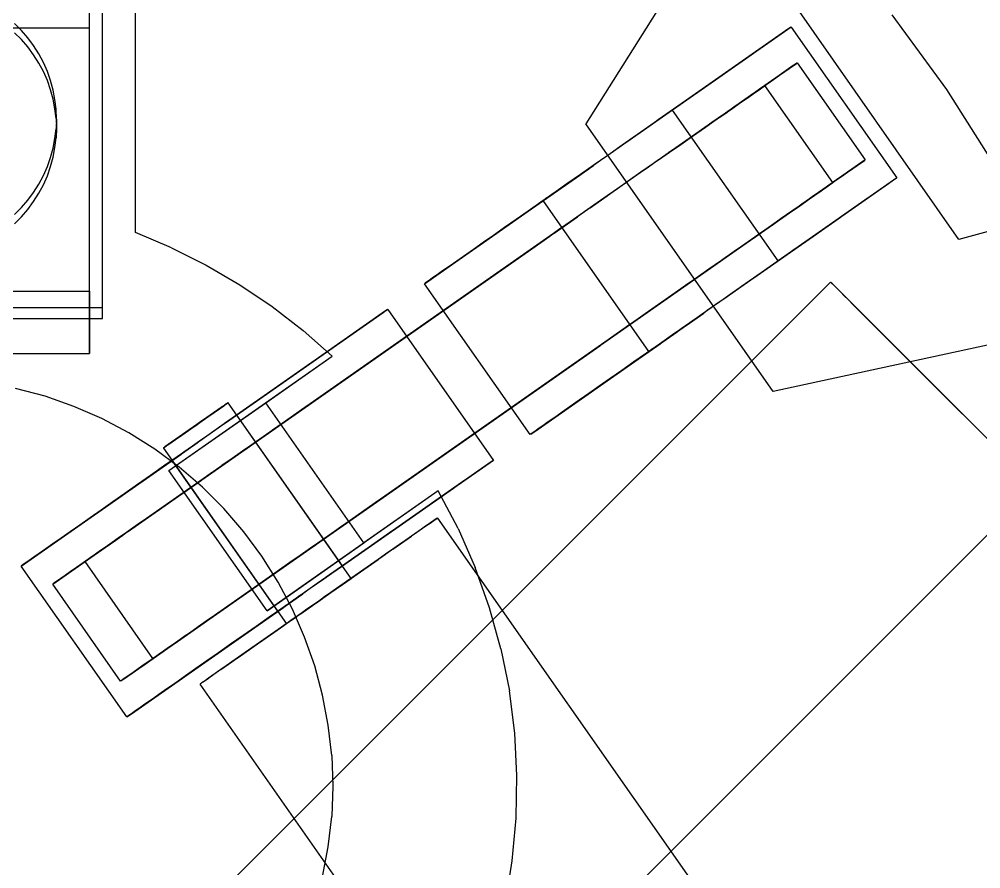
# Model space of a CAD drawing. Header units: millimetres. Extents: x -180 to 1414, y -663 to 972.
# Drawn here: x 7.2 to 80.2, y -456.3 to -391.7 of the extents above; entities that cross this region are included whole.
import ezdxf

# ---------------------------------------------------------------- set-up
doc = ezdxf.new("R2010")
doc.units = ezdxf.units.MM
doc.layers.add('HEAD_FRONT', color=8, linetype='Continuous')

msp = doc.modelspace()

# ---------------------------------------------------------------- linework, layer by layer
at = {"layer": 'HEAD_FRONT'}
for p, q in [((64.791, -376.555), (50.217, -399.676)), ((13.5, -413.633), (13.5, -386.367)), ((16, -407.941), (16, -386)), ((13.5, -414.476), (13.5, -387.211)), ((12.5, -412.378), (12.5, -387.622)), ((12.5, -392.381), (12.5, -387.622)), ((78.581, -408.454), (65.917, -390.367)), ((77.666, -397.048), (73.492, -391.392)), ((77.666, -397.048), (73.492, -391.392)), ((7.331, -392.569), (6.802, -392.045)), ((65.778, -392.344), (56.752, -398.665)), ((65.817, -392.317), (56.807, -398.626)), ((65.778, -392.344), (65.662, -392.426)), ((65.817, -392.317), (65.778, -392.344)), ((65.817, -392.317), (73.847, -403.785)), ((-12.5, -392.381), (12.5, -392.381)), ((7.331, -393.264), (6.802, -392.741)), ((7.818, -393.13), (7.331, -392.569)), ((12.5, -417.138), (12.5, -392.381)), ((64.855, -392.991), (56.467, -398.864)), ((65.662, -392.426), (56.683, -398.713)), ((65.662, -392.426), (56.752, -398.665)), ((65.468, -392.561), (56.752, -398.665)), ((65.662, -392.426), (56.793, -398.636)), ((64.855, -392.991), (64.438, -393.283)), ((65.199, -392.75), (64.855, -392.991)), ((65.468, -392.561), (65.199, -392.75)), ((65.662, -392.426), (65.468, -392.561)), ((7.818, -393.826), (7.331, -393.264)), ((8.262, -393.726), (7.818, -393.13)), ((8.66, -394.353), (8.262, -393.726)), ((64.438, -393.283), (56.148, -399.087)), ((63.952, -393.623), (63.398, -394.011)), ((64.438, -393.283), (63.952, -393.623)), ((8.262, -394.422), (7.818, -393.826)), ((8.66, -395.049), (8.262, -394.422)), ((9.01, -395.008), (8.66, -394.353)), ((62.779, -394.444), (55.734, -399.377)), ((63.398, -394.011), (55.953, -399.224)), ((62.779, -394.444), (62.1, -394.92)), ((63.398, -394.011), (62.779, -394.444)), ((9.01, -395.703), (8.66, -395.049)), ((9.309, -395.686), (9.01, -395.008)), ((62.1, -394.92), (55.495, -399.545)), ((62.1, -394.92), (61.363, -395.435)), ((65.989, -395.248), (63.588, -396.929)), ((66.242, -395.071), (63.793, -396.786)), ((66.124, -395.154), (63.793, -396.786)), ((66.26, -395.059), (63.808, -396.776)), ((66.26, -395.059), (63.83, -396.76)), ((65.989, -395.248), (65.747, -395.418)), ((65.935, -395.286), (66.124, -395.154)), ((66.161, -395.128), (65.989, -395.248)), ((66.124, -395.154), (66.242, -395.071)), ((66.26, -395.059), (66.161, -395.128)), ((66.242, -395.071), (66.287, -395.04)), ((66.287, -395.04), (66.26, -395.059)), ((66.287, -395.04), (71.449, -402.412)), ((9.309, -396.382), (9.01, -395.703)), ((9.556, -396.385), (9.309, -395.686)), ((61.363, -395.435), (54.956, -399.922)), ((60.574, -395.988), (54.956, -399.922)), ((61.363, -395.435), (55.235, -399.727)), ((60.574, -395.988), (59.736, -396.575)), ((61.363, -395.435), (60.574, -395.988)), ((65.747, -395.418), (63.14, -397.244)), ((65.436, -395.636), (63.14, -397.244)), ((65.676, -395.468), (63.334, -397.107)), ((65.747, -395.418), (63.392, -397.067)), ((65.935, -395.286), (63.698, -396.853)), ((64.49, -396.298), (64.951, -395.975)), ((65.056, -395.902), (64.611, -396.213)), ((64.951, -395.975), (65.347, -395.698)), ((65.436, -395.636), (65.056, -395.902)), ((65.347, -395.698), (65.676, -395.468)), ((65.747, -395.418), (65.436, -395.636)), ((65.676, -395.468), (65.935, -395.286)), ((9.556, -397.081), (9.309, -396.382)), ((9.749, -397.101), (9.556, -396.385)), ((59.736, -396.575), (54.66, -400.129)), ((59.736, -396.575), (58.854, -397.192)), ((63.967, -396.665), (61.949, -398.077)), ((64.49, -396.298), (62.373, -397.78)), ((63.384, -397.073), (63.967, -396.665)), ((64.103, -396.569), (63.535, -396.967)), ((63.967, -396.665), (64.49, -396.298)), ((64.611, -396.213), (64.103, -396.569)), ((9.749, -397.796), (9.556, -397.081)), ((9.888, -397.828), (9.749, -397.101)), ((58.854, -397.192), (54.349, -400.347)), ((58.854, -397.192), (57.934, -397.837)), ((63.384, -397.073), (61.477, -398.408)), ((62.91, -397.405), (62.231, -397.88)), ((62.472, -397.711), (62.832, -397.459)), ((62.745, -397.52), (63.384, -397.073)), ((63.068, -397.294), (62.747, -397.519)), ((62.832, -397.459), (63.14, -397.244)), ((63.535, -396.967), (62.91, -397.405)), ((63.334, -397.107), (63.068, -397.294)), ((63.14, -397.244), (63.392, -397.067)), ((63.545, -396.96), (63.334, -397.107)), ((63.392, -397.067), (63.588, -396.929)), ((63.698, -396.853), (63.545, -396.96)), ((63.588, -396.929), (63.727, -396.832)), ((63.793, -396.786), (63.698, -396.853)), ((63.727, -396.832), (63.808, -396.776)), ((63.83, -396.76), (63.793, -396.786)), ((63.808, -396.776), (63.83, -396.76)), ((68.992, -404.133), (63.83, -396.76)), ((81.406, -403), (77.666, -397.048)), ((81.406, -403), (77.666, -397.048)), ((9.888, -398.524), (9.749, -397.796)), ((9.972, -398.564), (9.888, -397.828)), ((57.934, -397.837), (54.024, -400.575)), ((57.934, -397.837), (56.979, -398.505)), ((62.053, -398.005), (59.798, -399.584)), ((62.745, -397.52), (60.398, -399.163)), ((61.312, -398.523), (62.053, -398.005)), ((61.949, -398.077), (61.477, -398.408)), ((62.231, -397.88), (61.502, -398.39)), ((61.6, -398.322), (62.06, -398)), ((62.373, -397.78), (61.949, -398.077)), ((62.053, -398.005), (62.745, -397.52)), ((62.06, -398), (62.472, -397.711)), ((62.747, -397.519), (62.373, -397.78)), ((9.972, -399.26), (9.888, -398.524)), ((10, -399.304), (9.972, -398.564)), ((56.979, -398.505), (53.687, -400.81)), ((56.979, -398.505), (55.996, -399.194)), ((56.467, -398.864), (56.32, -398.967)), ((56.588, -398.779), (56.467, -398.864)), ((56.683, -398.713), (56.588, -398.779)), ((56.752, -398.665), (56.683, -398.713)), ((56.793, -398.636), (56.752, -398.665)), ((56.807, -398.626), (56.793, -398.636)), ((64.837, -410.094), (56.807, -398.626)), ((60.727, -398.933), (59.912, -399.504)), ((60.398, -399.163), (60.959, -398.771)), ((60.527, -399.073), (61.312, -398.523)), ((60.542, -399.062), (61.093, -398.677)), ((61.502, -398.39), (60.727, -398.933)), ((61.477, -398.408), (60.959, -398.771)), ((61.093, -398.677), (61.6, -398.322)), ((9.972, -399.26), (10, -400)), ((10, -399.304), (9.972, -400.044)), ((10, -399.304), (10, -400)), ((60.527, -399.073), (29.877, -420.534)), ((55.996, -399.194), (53.34, -401.053)), ((55.996, -399.194), (54.99, -399.898)), ((55.495, -399.545), (55.235, -399.727)), ((55.734, -399.377), (55.495, -399.545)), ((55.953, -399.224), (55.734, -399.377)), ((56.148, -399.087), (55.953, -399.224)), ((56.32, -398.967), (56.148, -399.087)), ((59.912, -399.504), (59.059, -400.101)), ((59.798, -399.584), (59.162, -400.029)), ((59.324, -399.915), (59.952, -399.476)), ((60.398, -399.163), (59.798, -399.584)), ((59.952, -399.476), (60.542, -399.062)), ((9.888, -400.78), (9.972, -400.044)), ((10, -400), (9.972, -400.74)), ((59.162, -400.029), (28.512, -421.49)), ((64.464, -420.024), (50.217, -399.676)), ((54.99, -399.898), (52.985, -401.302)), ((54.99, -399.898), (53.967, -400.614)), ((54.349, -400.347), (54.024, -400.575)), ((54.66, -400.129), (54.349, -400.347)), ((54.956, -399.922), (54.66, -400.129)), ((55.235, -399.727), (54.956, -399.922)), ((59.059, -400.101), (57.972, -400.862)), ((57.972, -400.862), (58.663, -400.378)), ((59.059, -400.101), (58.174, -400.721)), ((58.663, -400.378), (59.324, -399.915)), ((9.749, -401.508), (9.888, -400.78)), ((9.888, -401.476), (9.972, -400.74)), ((53.967, -400.614), (52.624, -401.555)), ((53.967, -400.614), (52.932, -401.339)), ((53.34, -401.053), (52.985, -401.302)), ((53.687, -400.81), (53.34, -401.053)), ((54.024, -400.575), (53.687, -400.81)), ((58.174, -400.721), (56.516, -401.882)), ((58.174, -400.721), (57.255, -401.364)), ((57.255, -401.364), (57.972, -400.862)), ((58.174, -400.721), (57.262, -401.359)), ((9.556, -402.223), (9.749, -401.508)), ((9.749, -402.204), (9.888, -401.476)), ((52.932, -401.339), (51.892, -402.068)), ((52.259, -401.811), (51.892, -402.068)), ((52.624, -401.555), (52.259, -401.811)), ((52.985, -401.302), (52.624, -401.555)), ((57.262, -401.359), (56.328, -402.013)), ((56.516, -401.882), (57.255, -401.364)), ((9.309, -402.922), (9.556, -402.223)), ((9.556, -402.919), (9.749, -402.204)), ((51.159, -402.581), (50.798, -402.834)), ((51.892, -402.068), (50.851, -402.796)), ((51.524, -402.325), (51.159, -402.581)), ((51.892, -402.068), (51.524, -402.325)), ((55.759, -402.412), (54.988, -402.951)), ((56.328, -402.013), (55.378, -402.679)), ((55.759, -402.412), (56.516, -401.882)), ((71.287, -402.526), (68.86, -404.225)), ((71.404, -402.444), (68.955, -404.158)), ((71.449, -402.412), (68.992, -404.133)), ((71.097, -402.659), (71.287, -402.526)), ((71.323, -402.501), (71.151, -402.621)), ((71.287, -402.526), (71.404, -402.444)), ((71.422, -402.431), (71.323, -402.501)), ((71.404, -402.444), (71.449, -402.412)), ((71.449, -402.412), (71.422, -402.431)), ((9.01, -403.601), (9.309, -402.922)), ((9.309, -403.618), (9.556, -402.919)), ((47.787, -404.942), (50.443, -403.082)), ((48.793, -404.237), (50.798, -402.834)), ((50.851, -402.796), (49.816, -403.521)), ((50.443, -403.082), (50.096, -403.325)), ((50.798, -402.834), (50.443, -403.082)), ((54.988, -402.951), (54.209, -403.497)), ((55.378, -402.679), (54.415, -403.353)), ((70.509, -403.071), (68.23, -404.666)), ((70.598, -403.008), (68.302, -404.616)), ((70.838, -402.84), (68.496, -404.48)), ((70.909, -402.79), (68.554, -404.439)), ((71.097, -402.659), (68.707, -404.333)), ((71.151, -402.621), (68.751, -404.302)), ((70.219, -403.274), (69.774, -403.586)), ((70.113, -403.348), (70.509, -403.071)), ((70.598, -403.008), (70.219, -403.274)), ((70.509, -403.071), (70.838, -402.84)), ((70.909, -402.79), (70.598, -403.008)), ((70.838, -402.84), (71.097, -402.659)), ((71.151, -402.621), (70.909, -402.79)), ((8.66, -404.255), (9.01, -403.601)), ((9.01, -404.297), (9.309, -403.618)), ((43.209, -408.147), (49.123, -404.006)), ((44.047, -407.561), (49.123, -404.006)), ((44.929, -406.943), (49.434, -403.788)), ((45.85, -406.298), (49.759, -403.561)), ((49.816, -403.521), (48.793, -404.237)), ((49.123, -404.006), (48.827, -404.213)), ((49.434, -403.788), (49.123, -404.006)), ((49.759, -403.561), (49.434, -403.788)), ((50.096, -403.325), (49.759, -403.561)), ((53.447, -404.031), (52.478, -404.709)), ((53.424, -404.047), (52.639, -404.597)), ((54.209, -403.497), (53.424, -404.047)), ((54.415, -403.353), (53.447, -404.031)), ((73.498, -404.03), (64.618, -410.247)), ((73.498, -404.03), (64.713, -410.181)), ((73.692, -403.894), (64.782, -410.133)), ((73.847, -403.785), (64.837, -410.094)), ((68.546, -404.445), (69.129, -404.037)), ((69.266, -403.941), (68.697, -404.339)), ((69.129, -404.037), (69.652, -403.671)), ((69.774, -403.586), (69.266, -403.941)), ((69.652, -403.671), (70.113, -403.348)), ((73.498, -404.03), (73.229, -404.218)), ((73.692, -403.894), (73.498, -404.03)), ((73.808, -403.812), (73.692, -403.894)), ((73.808, -403.812), (73.847, -403.785)), ((8.262, -404.883), (8.66, -404.255)), ((8.66, -404.951), (9.01, -404.297)), ((41.683, -409.216), (48.289, -404.59)), ((42.42, -408.7), (48.549, -404.408)), ((43.209, -408.147), (48.827, -404.213)), ((44.047, -407.561), (48.827, -404.213)), ((48.793, -404.237), (47.787, -404.942)), ((48.049, -404.758), (47.831, -404.911)), ((48.289, -404.59), (48.049, -404.758)), ((48.549, -404.408), (48.289, -404.59)), ((48.827, -404.213), (48.549, -404.408)), ((52.478, -404.709), (51.514, -405.384)), ((52.639, -404.597), (51.857, -405.144)), ((72.885, -404.459), (64.35, -410.435)), ((72.468, -404.751), (64.35, -410.435)), ((72.468, -404.751), (64.497, -410.332)), ((73.229, -404.218), (64.618, -410.247)), ((73.229, -404.218), (64.713, -410.181)), ((68.546, -404.445), (66.639, -405.78)), ((68.546, -404.445), (67.111, -405.45)), ((68.072, -404.777), (67.393, -405.252)), ((67.907, -404.893), (68.546, -404.445)), ((68.23, -404.666), (67.909, -404.891)), ((67.995, -404.831), (68.302, -404.616)), ((68.697, -404.339), (68.072, -404.777)), ((68.496, -404.48), (68.23, -404.666)), ((68.302, -404.616), (68.554, -404.439)), ((68.707, -404.333), (68.496, -404.48)), ((68.554, -404.439), (68.751, -404.302)), ((68.86, -404.225), (68.707, -404.333)), ((68.751, -404.302), (68.889, -404.205)), ((68.955, -404.158), (68.86, -404.225)), ((68.889, -404.205), (68.97, -404.148)), ((68.992, -404.133), (68.955, -404.158)), ((68.97, -404.148), (68.992, -404.133)), ((72.468, -404.751), (71.982, -405.091)), ((72.885, -404.459), (72.468, -404.751)), ((73.229, -404.218), (72.885, -404.459)), ((94.363, -404.143), (78.581, -408.454)), ((7.331, -406.04), (7.818, -405.478)), ((7.818, -405.478), (8.262, -404.883)), ((8.262, -405.578), (8.66, -404.951)), ((37.966, -411.819), (46.977, -405.509)), ((38.005, -411.791), (47.032, -405.471)), ((38.005, -411.791), (46.99, -405.5)), ((38.005, -411.791), (46.977, -405.509)), ((38.122, -411.71), (47.032, -405.471)), ((38.315, -411.574), (47.195, -405.356)), ((38.315, -411.574), (47.1, -405.423)), ((38.315, -411.574), (47.032, -405.471)), ((38.585, -411.385), (47.317, -405.271)), ((38.585, -411.385), (47.1, -405.423)), ((38.929, -411.144), (47.463, -405.168)), ((38.929, -411.144), (47.195, -405.356)), ((39.345, -410.853), (47.317, -405.271)), ((47.787, -404.942), (46.804, -405.63)), ((46.99, -405.5), (46.977, -405.509)), ((55.007, -416.977), (46.977, -405.509)), ((47.032, -405.471), (46.99, -405.5)), ((47.1, -405.423), (47.032, -405.471)), ((47.195, -405.356), (47.1, -405.423)), ((47.317, -405.271), (47.195, -405.356)), ((47.463, -405.168), (47.317, -405.271)), ((47.635, -405.048), (47.463, -405.168)), ((47.831, -404.911), (47.635, -405.048)), ((50.56, -406.052), (51.857, -405.144)), ((51.514, -405.384), (50.56, -406.052)), ((51.857, -405.144), (51.084, -405.685)), ((71.982, -405.091), (63.983, -410.692)), ((71.428, -405.479), (63.983, -410.692)), ((66.474, -405.896), (67.215, -405.377)), ((67.111, -405.45), (66.639, -405.78)), ((67.393, -405.252), (66.664, -405.763)), ((66.762, -405.694), (67.222, -405.372)), ((67.536, -405.153), (67.111, -405.45)), ((67.215, -405.377), (67.907, -404.893)), ((67.222, -405.372), (67.634, -405.084)), ((67.909, -404.891), (67.536, -405.153)), ((67.634, -405.084), (67.995, -404.831)), ((71.428, -405.479), (70.809, -405.912)), ((71.982, -405.091), (71.428, -405.479)), ((6.802, -406.563), (7.331, -406.04)), ((7.331, -406.736), (7.818, -406.174)), ((7.818, -406.174), (8.262, -405.578)), ((46.804, -405.63), (45.85, -406.298)), ((50.323, -406.218), (49.58, -406.739)), ((50.56, -406.052), (49.621, -406.709)), ((51.084, -405.685), (50.323, -406.218)), ((70.809, -405.912), (63.764, -410.845)), ((66.474, -405.896), (64.96, -406.956)), ((66.121, -406.143), (65.56, -406.536)), ((65.689, -406.446), (66.474, -405.896)), ((65.705, -406.435), (66.255, -406.049)), ((66.664, -405.763), (65.89, -406.305)), ((66.639, -405.78), (66.121, -406.143)), ((66.255, -406.049), (66.762, -405.694)), ((70.809, -405.912), (70.13, -406.388)), ((6.802, -407.259), (7.331, -406.736)), ((35.039, -427.907), (65.689, -406.446)), ((44.929, -406.943), (44.047, -407.561)), ((45.85, -406.298), (44.929, -406.943)), ((47.811, -407.977), (49.58, -406.739)), ((49.621, -406.709), (48.703, -407.352)), ((49.58, -406.739), (48.857, -407.245)), ((69.394, -406.904), (62.986, -411.39)), ((69.394, -406.904), (63.265, -411.195)), ((65.074, -406.876), (64.221, -407.473)), ((64.96, -406.956), (64.324, -407.402)), ((64.486, -407.288), (65.114, -406.848)), ((65.56, -406.536), (64.96, -406.956)), ((65.89, -406.305), (65.074, -406.876)), ((65.114, -406.848), (65.705, -406.435)), ((69.394, -406.904), (68.604, -407.456)), ((70.13, -406.388), (69.394, -406.904)), ((64.324, -407.402), (33.674, -428.863)), ((44.047, -407.561), (43.209, -408.147)), ((48.703, -407.352), (47.811, -407.977)), ((48.857, -407.245), (48.159, -407.734)), ((68.604, -407.456), (62.69, -411.597)), ((68.604, -407.456), (62.986, -411.39)), ((68.604, -407.456), (63.265, -411.195)), ((64.221, -407.473), (63.336, -408.093)), ((63.825, -407.751), (64.486, -407.288)), ((68.604, -407.456), (67.766, -408.043)), ((18.733, -409.084), (16, -407.941)), ((47.49, -408.202), (16.84, -429.663)), ((43.209, -408.147), (42.42, -408.7)), ((46.124, -409.158), (48.159, -407.734)), ((46.124, -409.158), (47.49, -408.202)), ((47.811, -407.977), (46.95, -408.58)), ((48.159, -407.734), (47.49, -408.202)), ((62.417, -408.737), (63.134, -408.235)), ((63.336, -408.093), (62.424, -408.732)), ((67.766, -408.043), (62.69, -411.597)), ((63.134, -408.235), (63.825, -407.751)), ((67.766, -408.043), (66.885, -408.66)), ((15.475, -430.619), (46.124, -409.158)), ((18.733, -409.084), (21.384, -410.406)), ((42.42, -408.7), (41.683, -409.216)), ((46.95, -408.58), (46.124, -409.158)), ((62.424, -408.732), (61.49, -409.385)), ((61.678, -409.254), (62.417, -408.737)), ((66.885, -408.66), (62.379, -411.815)), ((66.885, -408.66), (65.964, -409.305)), ((41.004, -409.691), (40.386, -410.124)), ((41.683, -409.216), (41.004, -409.691)), ((60.921, -409.784), (60.151, -410.324)), ((61.49, -409.385), (60.54, -410.051)), ((60.921, -409.784), (61.678, -409.254)), ((65.964, -409.305), (65.009, -409.973)), ((21.384, -410.406), (23.943, -411.898)), ((39.832, -410.512), (39.345, -410.853)), ((40.386, -410.124), (39.832, -410.512)), ((60.54, -410.051), (59.371, -410.87)), ((60.151, -410.324), (59.371, -410.87)), ((60.54, -410.051), (59.578, -410.725)), ((64.178, -410.555), (63.983, -410.692)), ((65.009, -409.973), (64.026, -410.662)), ((64.35, -410.435), (64.178, -410.555)), ((64.497, -410.332), (64.35, -410.435)), ((64.618, -410.247), (64.497, -410.332)), ((64.713, -410.181), (64.618, -410.247)), ((64.782, -410.133), (64.713, -410.181)), ((64.823, -410.104), (64.782, -410.133)), ((64.823, -410.104), (64.837, -410.094)), ((38.929, -411.144), (38.585, -411.385)), ((39.345, -410.853), (38.929, -411.144)), ((59.371, -410.87), (58.586, -411.419)), ((59.578, -410.725), (58.609, -411.403)), ((64.026, -410.662), (61.37, -412.521)), ((63.265, -411.195), (62.986, -411.39)), ((64.026, -410.662), (63.02, -411.366)), ((63.525, -411.013), (63.265, -411.195)), ((63.764, -410.845), (63.525, -411.013)), ((63.983, -410.692), (63.764, -410.845)), ((68.825, -411.698), (19.257, -461.267)), ((23.943, -411.898), (26.398, -413.556)), ((38.005, -411.791), (37.966, -411.819)), ((45.996, -423.287), (37.966, -411.819)), ((38.122, -411.71), (38.005, -411.791)), ((38.315, -411.574), (38.122, -411.71)), ((38.585, -411.385), (38.315, -411.574)), ((57.64, -412.081), (56.676, -412.757)), ((57.801, -411.969), (57.02, -412.516)), ((58.609, -411.403), (57.64, -412.081)), ((58.586, -411.419), (57.801, -411.969)), ((61.997, -412.083), (60.962, -412.807)), ((63.02, -411.366), (61.015, -412.77)), ((62.054, -412.043), (61.717, -412.279)), ((63.02, -411.366), (61.997, -412.083)), ((62.379, -411.815), (62.054, -412.043)), ((62.69, -411.597), (62.379, -411.815)), ((62.986, -411.39), (62.69, -411.597)), ((68.847, -411.72), (68.825, -411.698)), ((69.171, -412.044), (68.847, -411.72)), ((68.912, -411.785), (68.847, -411.72)), ((69.02, -411.893), (68.912, -411.785)), ((69.171, -412.044), (69.02, -411.893)), ((69.363, -412.236), (69.171, -412.044)), ((69.171, -412.044), (83.339, -426.213)), ((-12.5, -412.378), (12.5, -412.378)), ((12.5, -412.378), (12.5, -417.138)), ((56.676, -412.757), (55.722, -413.425)), ((57.02, -412.516), (56.246, -413.057)), ((60.962, -412.807), (59.922, -413.536)), ((61.015, -412.77), (60.654, -413.023)), ((61.37, -412.521), (61.015, -412.77)), ((61.717, -412.279), (61.37, -412.521)), ((69.595, -412.469), (69.363, -412.236)), ((69.867, -412.741), (69.595, -412.469)), ((70.177, -413.05), (69.867, -412.741)), ((55.722, -413.425), (54.783, -414.082)), ((56.246, -413.057), (55.486, -413.59)), ((59.922, -413.536), (58.881, -414.265)), ((59.922, -413.536), (59.554, -413.793)), ((60.289, -413.279), (59.922, -413.536)), ((60.654, -413.023), (60.289, -413.279)), ((70.522, -413.395), (70.177, -413.05)), ((76.022, -418.895), (70.522, -413.395)), ((70.901, -413.775), (70.522, -413.395)), ((-13.5, -413.633), (13.5, -413.633)), ((13.5, -414.476), (13.5, -413.633)), ((34.549, -414.211), (23.529, -421.927)), ((34.549, -414.211), (23.59, -421.885)), ((35.012, -413.887), (23.638, -421.851)), ((34.818, -414.023), (23.638, -421.851)), ((35.012, -413.887), (23.672, -421.827)), ((34.818, -414.023), (23.672, -421.827)), ((35.167, -413.778), (23.692, -421.813)), ((35.128, -413.805), (23.692, -421.813)), ((35.128, -413.805), (23.699, -421.808)), ((26.398, -413.556), (28.739, -415.372)), ((34.549, -414.211), (34.205, -414.452)), ((34.818, -414.023), (34.549, -414.211)), ((35.012, -413.887), (34.818, -414.023)), ((35.128, -413.805), (35.012, -413.887)), ((35.167, -413.778), (35.128, -413.805)), ((35.167, -413.778), (43.197, -425.246)), ((54.783, -414.082), (53.865, -414.725)), ((54.742, -414.111), (54.019, -414.617)), ((55.486, -413.59), (54.742, -414.111)), ((57.846, -414.989), (59.189, -414.049)), ((58.881, -414.265), (57.846, -414.989)), ((59.189, -414.049), (58.828, -414.302)), ((59.554, -413.793), (59.189, -414.049)), ((91.176, -414.236), (64.464, -420.024)), ((76.022, -418.895), (70.901, -413.775)), ((71.754, -414.627), (70.901, -413.775)), ((71.313, -414.186), (70.901, -413.775)), ((71.754, -414.627), (71.313, -414.186)), ((-13.5, -414.476), (13.5, -414.476)), ((33.788, -414.744), (23.37, -422.039)), ((34.205, -414.452), (23.456, -421.979)), ((33.788, -414.744), (23.529, -421.927)), ((34.205, -414.452), (23.59, -421.885)), ((33.788, -414.744), (33.302, -415.085)), ((34.205, -414.452), (33.788, -414.744)), ((53.865, -414.725), (52.973, -415.349)), ((54.019, -414.617), (53.321, -415.106)), ((54.834, -417.098), (58.126, -414.793)), ((55.817, -416.41), (58.473, -414.55)), ((57.846, -414.989), (56.823, -415.706)), ((58.126, -414.793), (57.789, -415.029)), ((58.473, -414.55), (58.126, -414.793)), ((58.828, -414.302), (58.473, -414.55)), ((72.222, -415.095), (71.754, -414.627)), ((52.652, -415.574), (22.002, -437.036)), ((33.302, -415.085), (23.272, -422.107)), ((32.748, -415.472), (23.37, -422.039)), ((33.302, -415.085), (23.456, -421.979)), ((28.739, -415.372), (30.955, -417.338)), ((32.748, -415.472), (32.129, -415.905)), ((33.302, -415.085), (32.748, -415.472)), ((52.077, -419.029), (57.153, -415.474)), ((52.112, -415.952), (53.321, -415.106)), ((52.973, -415.349), (52.112, -415.952)), ((53.321, -415.106), (52.652, -415.574)), ((52.959, -418.411), (57.464, -415.257)), ((53.88, -417.767), (57.789, -415.029)), ((56.823, -415.706), (55.817, -416.41)), ((56.857, -415.682), (56.579, -415.877)), ((57.153, -415.474), (56.857, -415.682)), ((57.464, -415.257), (57.153, -415.474)), ((57.789, -415.029), (57.464, -415.257)), ((72.714, -415.588), (72.222, -415.095)), ((72.222, -415.095), (73.228, -416.102)), ((73.228, -416.102), (72.714, -415.588)), ((31.45, -416.381), (22.913, -422.359)), ((32.129, -415.905), (23.043, -422.268)), ((32.129, -415.905), (23.163, -422.184)), ((31.45, -416.381), (30.714, -416.897)), ((32.129, -415.905), (31.45, -416.381)), ((48.416, -421.592), (55.861, -416.379)), ((49.034, -421.159), (56.079, -416.226)), ((49.714, -420.684), (56.319, -416.059)), ((50.45, -420.168), (56.579, -415.877)), ((52.112, -415.952), (51.287, -416.53)), ((55.817, -416.41), (54.834, -417.098)), ((55.861, -416.379), (55.665, -416.516)), ((56.079, -416.226), (55.861, -416.379)), ((56.319, -416.059), (56.079, -416.226)), ((56.579, -415.877), (56.319, -416.059)), ((73.762, -416.635), (73.228, -416.102)), ((-12.5, -417.138), (12.5, -417.138)), ((20.637, -437.992), (51.287, -416.53)), ((30.714, -416.897), (29.924, -417.449)), ((46.035, -423.259), (55.062, -416.939)), ((46.152, -423.178), (55.062, -416.939)), ((46.345, -423.042), (55.13, -416.891)), ((46.345, -423.042), (55.062, -416.939)), ((47.375, -422.321), (55.665, -416.516)), ((47.375, -422.321), (55.494, -416.636)), ((47.862, -421.98), (55.494, -416.636)), ((54.834, -417.098), (53.88, -417.767)), ((55.021, -416.968), (55.007, -416.977)), ((55.062, -416.939), (55.021, -416.968)), ((55.13, -416.891), (55.062, -416.939)), ((55.225, -416.824), (55.13, -416.891)), ((55.347, -416.739), (55.225, -416.824)), ((55.494, -416.636), (55.347, -416.739)), ((55.665, -416.516), (55.494, -416.636)), ((74.311, -417.184), (73.762, -416.635)), ((74.872, -417.746), (74.311, -417.184)), ((18.542, -426.03), (30.955, -417.338)), ((29.924, -417.449), (22.774, -422.456)), ((25.898, -420.879), (30.955, -417.338)), ((29.924, -417.449), (29.086, -418.036)), ((53.88, -417.767), (52.959, -418.411)), ((75.444, -418.317), (74.872, -417.746)), ((28.205, -418.654), (22.308, -422.782)), ((29.086, -418.036), (22.471, -422.669)), ((29.086, -418.036), (22.626, -422.56)), ((28.205, -418.654), (22.626, -422.56)), ((28.205, -418.654), (27.284, -419.298)), ((29.086, -418.036), (28.205, -418.654)), ((52.959, -418.411), (52.077, -419.029)), ((76.022, -418.895), (75.444, -418.317)), ((27.284, -419.298), (22.471, -422.669)), ((27.284, -419.298), (26.329, -419.967)), ((52.077, -419.029), (51.239, -419.615)), ((80.492, -423.366), (76.022, -418.895)), ((76.603, -419.477), (76.022, -418.895)), ((9.137, -420.377), (6.898, -419.777)), ((26.329, -419.967), (21.966, -423.022)), ((26.329, -419.967), (22.14, -422.9)), ((26.329, -419.967), (25.346, -420.655)), ((51.239, -419.615), (50.45, -420.168)), ((77.185, -420.058), (76.603, -419.477)), ((77.763, -420.636), (77.185, -420.058)), ((11.326, -421.143), (9.137, -420.377)), ((25.346, -420.655), (21.966, -423.022)), ((25.346, -420.655), (24.341, -421.359)), ((29.877, -420.534), (29.051, -421.113)), ((49.714, -420.684), (49.034, -421.159)), ((50.45, -420.168), (49.714, -420.684)), ((79.978, -422.851), (77.763, -420.636)), ((78.334, -421.207), (77.763, -420.636)), ((13.45, -422.07), (11.326, -421.143)), ((22.504, -421.242), (18.234, -424.231)), ((18.542, -426.03), (25.898, -420.879)), ((19.05, -423.66), (23.033, -420.871)), ((19.198, -423.556), (23.033, -420.871)), ((22.384, -421.326), (20.216, -422.843)), ((22.114, -421.514), (20.216, -422.843)), ((21.129, -422.204), (22.796, -421.037)), ((21.648, -421.84), (22.71, -421.097)), ((21.648, -421.84), (22.613, -421.165)), ((24.341, -421.359), (21.789, -423.146)), ((21.967, -421.618), (22.384, -421.326)), ((22.114, -421.514), (21.967, -421.618)), ((22.384, -421.326), (22.114, -421.514)), ((22.254, -421.417), (22.114, -421.514)), ((22.384, -421.326), (22.254, -421.417)), ((22.504, -421.242), (22.384, -421.326)), ((22.613, -421.165), (22.504, -421.242)), ((22.71, -421.097), (22.613, -421.165)), ((22.796, -421.037), (22.71, -421.097)), ((23.04, -420.866), (22.796, -421.037)), ((22.796, -421.037), (22.93, -420.943)), ((22.87, -420.985), (22.796, -421.037)), ((23.04, -420.866), (22.87, -420.985)), ((22.93, -420.943), (22.87, -420.985)), ((23.04, -420.866), (22.93, -420.943)), ((22.93, -420.943), (23.012, -420.885)), ((22.978, -420.909), (22.93, -420.943)), ((23.033, -420.871), (22.978, -420.909)), ((23.012, -420.885), (22.978, -420.909)), ((23.033, -420.871), (23.012, -420.885)), ((23.033, -420.871), (23.04, -420.866)), ((32.389, -434.218), (23.04, -420.866)), ((24.341, -421.359), (23.317, -422.076)), ((33.354, -431.528), (25.898, -420.879)), ((29.051, -421.113), (27.843, -421.959)), ((28.512, -421.49), (27.843, -421.959)), ((28.19, -421.716), (29.051, -421.113)), ((49.034, -421.159), (48.416, -421.592)), ((78.896, -421.769), (78.334, -421.207)), ((15.5, -423.153), (13.45, -422.07)), ((19.353, -423.447), (21.129, -422.204)), ((20.035, -422.97), (21.129, -422.204)), ((21.307, -422.08), (20.216, -422.843)), ((20.216, -422.843), (21.129, -422.204)), ((20.582, -422.587), (21.129, -422.204)), ((21.129, -422.204), (20.766, -422.458)), ((21.129, -422.204), (20.948, -422.33)), ((21.307, -422.08), (21.129, -422.204)), ((21.48, -421.958), (21.307, -422.08)), ((21.648, -421.84), (21.48, -421.958)), ((23.317, -422.076), (21.608, -423.273)), ((21.811, -421.727), (21.648, -421.84)), ((21.967, -421.618), (21.811, -421.727)), ((23.317, -422.076), (22.282, -422.8)), ((23.043, -422.268), (22.913, -422.359)), ((23.163, -422.184), (23.043, -422.268)), ((23.272, -422.107), (23.163, -422.184)), ((23.37, -422.039), (23.272, -422.107)), ((23.456, -421.979), (23.37, -422.039)), ((23.529, -421.927), (23.456, -421.979)), ((23.59, -421.885), (23.529, -421.927)), ((23.638, -421.851), (23.59, -421.885)), ((23.672, -421.827), (23.638, -421.851)), ((23.692, -421.813), (23.672, -421.827)), ((23.699, -421.808), (23.692, -421.813)), ((31.729, -433.276), (23.699, -421.808)), ((27.843, -421.959), (27.145, -422.448)), ((27.298, -422.34), (28.19, -421.716)), ((47.862, -421.98), (47.375, -422.321)), ((48.416, -421.592), (47.862, -421.98)), ((79.445, -422.318), (78.896, -421.769)), ((19.516, -423.334), (20.035, -422.97)), ((20.035, -422.97), (19.684, -423.216)), ((20.035, -422.97), (19.858, -423.094)), ((20.216, -422.843), (20.035, -422.97)), ((20.216, -422.843), (20.582, -422.587)), ((20.399, -422.716), (20.216, -422.843)), ((20.766, -422.458), (20.399, -422.716)), ((20.582, -422.587), (20.399, -422.716)), ((20.766, -422.458), (20.582, -422.587)), ((20.948, -422.33), (20.766, -422.458)), ((22.282, -422.8), (21.242, -423.529)), ((21.966, -423.022), (21.789, -423.146)), ((22.14, -422.9), (21.966, -423.022)), ((22.308, -422.782), (22.14, -422.9)), ((22.471, -422.669), (22.308, -422.782)), ((22.626, -422.56), (22.471, -422.669)), ((22.774, -422.456), (22.626, -422.56)), ((22.913, -422.359), (22.774, -422.456)), ((25.442, -423.64), (26.38, -422.983)), ((25.678, -423.475), (26.422, -422.954)), ((26.38, -422.983), (27.298, -422.34)), ((27.145, -422.448), (26.422, -422.954)), ((46.345, -423.042), (46.152, -423.178)), ((46.615, -422.853), (46.345, -423.042)), ((46.959, -422.613), (46.615, -422.853)), ((47.375, -422.321), (46.959, -422.613)), ((79.978, -422.851), (79.445, -422.318)), ((80.492, -423.366), (79.978, -422.851)), ((17.463, -424.387), (15.5, -423.153)), ((18.454, -424.077), (19.05, -423.66)), ((19.353, -423.447), (18.661, -423.932)), ((19.353, -423.447), (18.781, -423.848)), ((18.911, -423.757), (18.781, -423.848)), ((19.353, -423.447), (18.911, -423.757)), ((19.198, -423.556), (18.911, -423.757)), ((19.05, -423.66), (18.911, -423.757)), ((19.198, -423.556), (19.05, -423.66)), ((19.353, -423.447), (19.198, -423.556)), ((19.516, -423.334), (19.353, -423.447)), ((19.684, -423.216), (19.516, -423.334)), ((19.858, -423.094), (19.684, -423.216)), ((21.242, -423.529), (20.201, -424.258)), ((21.058, -423.658), (20.876, -423.785)), ((21.242, -423.529), (21.058, -423.658)), ((21.425, -423.4), (21.242, -423.529)), ((21.608, -423.273), (21.425, -423.4)), ((21.789, -423.146), (21.608, -423.273)), ((24.488, -424.308), (25.442, -423.64)), ((25.678, -423.475), (24.917, -424.007)), ((46.035, -423.259), (45.996, -423.287)), ((46.152, -423.178), (46.035, -423.259)), ((13.397, -429.022), (19.857, -424.498)), ((14.279, -428.404), (20.013, -424.389)), ((15.2, -427.76), (20.176, -424.276)), ((17.137, -426.403), (20.695, -423.912)), ((19.328, -425.763), (17.463, -424.387)), ((18.132, -424.303), (18.125, -424.308)), ((18.125, -424.308), (27.474, -437.66)), ((18.132, -424.303), (18.368, -424.137)), ((18.132, -424.303), (18.295, -424.189)), ((18.132, -424.303), (18.234, -424.231)), ((18.132, -424.303), (18.186, -424.265)), ((18.152, -424.288), (18.132, -424.303)), ((18.143, -425.699), (20.517, -424.036)), ((18.234, -424.231), (18.152, -424.288)), ((18.186, -424.265), (18.152, -424.288)), ((18.234, -424.231), (18.186, -424.265)), ((18.295, -424.189), (18.234, -424.231)), ((18.661, -423.932), (18.295, -424.189)), ((18.368, -424.137), (18.295, -424.189)), ((18.661, -423.932), (18.368, -424.137)), ((18.552, -424.009), (18.368, -424.137)), ((18.454, -424.077), (18.368, -424.137)), ((18.454, -424.077), (18.781, -423.848)), ((18.552, -424.009), (18.454, -424.077)), ((18.661, -423.932), (18.552, -424.009)), ((18.781, -423.848), (18.661, -423.932)), ((20.201, -424.258), (19.166, -424.982)), ((19.857, -424.498), (19.71, -424.602)), ((20.013, -424.389), (19.857, -424.498)), ((20.176, -424.276), (20.013, -424.389)), ((20.344, -424.158), (20.176, -424.276)), ((20.517, -424.036), (20.344, -424.158)), ((20.695, -423.912), (20.517, -424.036)), ((20.876, -423.785), (20.695, -423.912)), ((23.523, -424.983), (24.488, -424.308)), ((24.917, -424.007), (24.144, -424.549)), ((7.472, -433.171), (18.812, -425.23)), ((7.665, -433.035), (18.894, -425.173)), ((7.665, -433.035), (18.846, -425.207)), ((7.935, -432.847), (18.954, -425.131)), ((7.935, -432.847), (18.846, -425.207)), ((8.279, -432.606), (18.954, -425.131)), ((8.279, -432.606), (18.894, -425.173)), ((8.695, -432.314), (19.114, -425.019)), ((8.695, -432.314), (19.028, -425.079)), ((8.695, -432.314), (18.954, -425.131)), ((9.182, -431.973), (19.114, -425.019)), ((9.182, -431.973), (19.028, -425.079)), ((9.736, -431.585), (19.32, -424.874)), ((9.736, -431.585), (19.211, -424.951)), ((9.736, -431.585), (19.114, -425.019)), ((10.354, -431.152), (19.32, -424.874)), ((11.034, -430.677), (19.44, -424.79)), ((11.034, -430.677), (19.32, -424.874)), ((12.559, -429.608), (19.71, -424.602)), ((19.166, -424.982), (18.143, -425.699)), ((18.812, -425.23), (18.791, -425.245)), ((18.846, -425.207), (18.812, -425.23)), ((18.894, -425.173), (18.846, -425.207)), ((18.954, -425.131), (18.894, -425.173)), ((19.028, -425.079), (18.954, -425.131)), ((19.114, -425.019), (19.028, -425.079)), ((19.211, -424.951), (19.114, -425.019)), ((19.32, -424.874), (19.211, -424.951)), ((19.44, -424.79), (19.32, -424.874)), ((19.57, -424.699), (19.44, -424.79)), ((19.71, -424.602), (19.57, -424.699)), ((22.554, -425.662), (23.523, -424.983)), ((23.363, -425.096), (22.577, -425.646)), ((24.144, -424.549), (23.363, -425.096)), ((7.316, -433.28), (18.784, -425.25)), ((7.355, -433.253), (18.791, -425.245)), ((18.143, -425.699), (17.137, -426.403)), ((18.791, -425.245), (18.784, -425.25)), ((26.814, -436.718), (18.784, -425.25)), ((21.085, -427.275), (19.328, -425.763)), ((21.586, -426.34), (22.554, -425.662)), ((21.793, -426.195), (22.577, -425.646)), ((42.235, -425.92), (31.486, -433.447)), ((42.235, -425.92), (31.559, -433.395)), ((42.848, -425.491), (31.62, -433.353)), ((42.579, -425.679), (31.62, -433.353)), ((43.042, -425.355), (31.668, -433.32)), ((42.579, -425.679), (31.668, -433.32)), ((43.042, -425.355), (31.702, -433.296)), ((42.848, -425.491), (31.702, -433.296)), ((43.159, -425.274), (31.722, -433.281)), ((43.197, -425.246), (31.729, -433.276)), ((42.235, -425.92), (41.818, -426.212)), ((42.579, -425.679), (42.235, -425.92)), ((42.848, -425.491), (42.579, -425.679)), ((43.042, -425.355), (42.848, -425.491)), ((43.159, -425.274), (43.042, -425.355)), ((43.159, -425.274), (43.197, -425.246)), ((17.137, -426.403), (16.154, -427.091)), ((25.998, -436.679), (18.542, -426.03)), ((20.624, -427.014), (21.793, -426.195)), ((20.624, -427.014), (21.586, -426.34)), ((21.793, -426.195), (21.013, -426.741)), ((41.332, -426.553), (31.302, -433.575)), ((41.818, -426.212), (31.4, -433.507)), ((41.332, -426.553), (31.4, -433.507)), ((41.818, -426.212), (31.559, -433.395)), ((41.332, -426.553), (40.778, -426.941)), ((41.818, -426.212), (41.332, -426.553)), ((16.154, -427.091), (15.2, -427.76)), ((19.486, -427.811), (20.242, -427.281)), ((19.673, -427.679), (21.013, -426.741)), ((19.673, -427.679), (20.624, -427.014)), ((20.242, -427.281), (21.013, -426.741)), ((22.725, -428.915), (21.085, -427.275)), ((40.159, -427.374), (31.073, -433.736)), ((40.778, -426.941), (31.302, -433.575)), ((40.778, -426.941), (31.4, -433.507)), ((34.813, -476.823), (84.381, -427.255)), ((40.159, -427.374), (39.48, -427.849)), ((40.778, -426.941), (40.159, -427.374)), ((15.2, -427.76), (14.279, -428.404)), ((18.739, -428.333), (19.673, -427.679)), ((18.746, -428.328), (19.486, -427.811)), ((39.01, -427.568), (25.998, -436.679)), ((35.039, -427.907), (33.005, -429.331)), ((39.01, -427.568), (33.354, -431.528)), ((35.039, -427.907), (34.214, -428.485)), ((39.48, -427.849), (38.744, -428.365)), ((40.524, -430.434), (39.01, -427.568)), ((14.279, -428.404), (13.397, -429.022)), ((16.09, -430.188), (18.029, -428.83)), ((16.942, -429.591), (18.746, -428.328)), ((17.338, -429.314), (18.029, -428.83)), ((17.827, -428.972), (18.739, -428.333)), ((18.029, -428.83), (18.746, -428.328)), ((34.214, -428.485), (32.307, -429.82)), ((33.674, -428.863), (33.005, -429.331)), ((33.352, -429.088), (34.214, -428.485)), ((38.744, -428.365), (37.954, -428.918)), ((12.559, -429.608), (11.77, -430.161)), ((13.397, -429.022), (12.559, -429.608)), ((16.09, -430.188), (16.942, -429.591)), ((16.677, -429.777), (17.338, -429.314)), ((16.942, -429.591), (17.827, -428.972)), ((24.237, -430.672), (22.725, -428.915)), ((37.116, -429.504), (30.656, -434.028)), ((37.954, -428.918), (30.804, -433.924)), ((33.005, -429.331), (32.307, -429.82)), ((32.46, -429.713), (33.352, -429.088)), ((37.116, -429.504), (36.235, -430.122)), ((37.954, -428.918), (37.116, -429.504)), ((11.77, -430.161), (11.034, -430.677)), ((14.689, -431.169), (16.203, -430.109)), ((15.274, -430.76), (16.677, -429.777)), ((15.274, -430.76), (16.09, -430.188)), ((15.459, -430.63), (16.049, -430.217)), ((16.203, -430.109), (15.603, -430.529)), ((16.049, -430.217), (16.677, -429.777)), ((16.84, -429.663), (16.203, -430.109)), ((36.235, -430.122), (30.501, -434.137)), ((31.584, -430.326), (30.84, -430.847)), ((31.542, -430.355), (32.46, -429.713)), ((32.307, -429.82), (31.584, -430.326)), ((36.235, -430.122), (35.314, -430.766)), ((38.842, -429.7), (37.376, -430.726)), ((38.542, -429.91), (37.735, -430.475)), ((38.319, -430.066), (37.735, -430.475)), ((38.05, -430.255), (37.735, -430.475)), ((38.05, -430.255), (38.917, -429.647)), ((38.319, -430.066), (38.05, -430.255)), ((38.319, -430.066), (38.842, -429.7)), ((38.542, -429.91), (38.319, -430.066)), ((38.716, -429.788), (38.542, -429.91)), ((38.842, -429.7), (38.716, -429.788)), ((38.942, -429.63), (38.842, -429.7)), ((38.917, -429.647), (38.842, -429.7)), ((38.942, -429.63), (38.917, -429.647)), ((38.942, -429.63), (79.15, -487.052)), ((11.034, -430.677), (10.354, -431.152)), ((13.257, -432.172), (15.042, -430.922)), ((14.402, -431.37), (14.909, -431.015)), ((14.499, -431.302), (15.274, -430.76)), ((15.042, -430.922), (14.525, -431.284)), ((15.475, -430.619), (14.689, -431.169)), ((14.909, -431.015), (15.459, -430.63)), ((15.603, -430.529), (15.042, -430.922)), ((25.613, -432.537), (24.237, -430.672)), ((29.65, -431.681), (30.604, -431.013)), ((30.84, -430.847), (30.079, -431.38)), ((35.314, -430.766), (30.338, -434.251)), ((30.604, -431.013), (31.542, -430.355)), ((35.314, -430.766), (34.359, -431.435)), ((35.55, -432.005), (36.976, -431.006)), ((36.06, -431.648), (36.976, -431.006)), ((36.976, -431.006), (36.537, -431.314)), ((37.735, -430.475), (36.976, -431.006)), ((37.376, -430.726), (36.976, -431.006)), ((37.735, -430.475), (37.376, -430.726)), ((40.524, -430.434), (41.827, -433.402)), ((9.736, -431.585), (9.182, -431.973)), ((10.354, -431.152), (9.736, -431.585)), ((12.618, -432.62), (14.525, -431.284)), ((13.092, -432.288), (13.771, -431.812)), ((13.949, -431.688), (13.257, -432.172)), ((13.53, -431.981), (13.941, -431.693)), ((14.052, -431.615), (13.628, -431.912)), ((13.771, -431.812), (14.499, -431.302)), ((13.941, -431.693), (14.402, -431.37)), ((14.689, -431.169), (13.949, -431.688)), ((14.525, -431.284), (14.052, -431.615)), ((25.998, -436.679), (33.354, -431.528)), ((28.685, -432.356), (29.65, -431.681)), ((30.079, -431.38), (29.306, -431.921)), ((34.359, -431.435), (33.377, -432.123)), ((36.537, -431.314), (34.437, -432.784)), ((36.06, -431.648), (34.437, -432.784)), ((36.06, -431.648), (35.55, -432.005)), ((36.537, -431.314), (36.06, -431.648)), ((8.695, -432.314), (8.279, -432.606)), ((9.182, -431.973), (8.695, -432.314)), ((10.566, -434.056), (12.862, -432.449)), ((10.945, -433.791), (13.169, -432.234)), ((11.39, -433.479), (13.53, -431.981)), ((11.511, -433.394), (13.628, -431.912)), ((12.466, -432.726), (13.092, -432.288)), ((12.609, -432.626), (12.862, -432.449)), ((13.257, -432.172), (12.618, -432.62)), ((12.934, -432.398), (12.667, -432.585)), ((12.862, -432.449), (13.169, -432.234)), ((13.254, -432.174), (12.934, -432.398)), ((13.169, -432.234), (13.53, -431.981)), ((13.628, -431.912), (13.254, -432.174)), ((22.487, -441.152), (35.007, -432.385)), ((26.847, -434.5), (25.613, -432.537)), ((27.717, -433.034), (28.685, -432.356)), ((28.525, -432.468), (27.74, -433.018)), ((29.306, -431.921), (28.525, -432.468)), ((33.377, -432.123), (32.371, -432.827)), ((35.007, -432.385), (34.437, -432.784)), ((35.55, -432.005), (35.007, -432.385)), ((7.355, -433.253), (7.316, -433.28)), ((7.472, -433.171), (7.355, -433.253)), ((7.665, -433.035), (7.472, -433.171)), ((7.935, -432.847), (7.665, -433.035)), ((8.279, -432.606), (7.935, -432.847)), ((9.714, -434.653), (12.193, -432.917)), ((9.714, -434.653), (12.171, -432.932)), ((9.741, -434.634), (12.193, -432.917)), ((9.759, -434.621), (12.208, -432.906)), ((9.877, -434.539), (12.457, -432.732)), ((9.877, -434.539), (12.303, -432.84)), ((9.877, -434.539), (12.208, -432.906)), ((10.066, -434.406), (12.457, -432.732)), ((10.254, -434.275), (12.609, -432.626)), ((10.326, -434.224), (12.667, -432.585)), ((11.39, -433.479), (11.898, -433.124)), ((12.035, -433.028), (11.511, -433.394)), ((11.898, -433.124), (12.466, -432.726)), ((12.618, -432.62), (12.035, -433.028)), ((12.208, -432.906), (12.171, -432.932)), ((12.171, -432.932), (12.193, -432.917)), ((17.334, -440.304), (12.171, -432.932)), ((12.193, -432.917), (12.274, -432.86)), ((12.303, -432.84), (12.208, -432.906)), ((12.274, -432.86), (12.413, -432.763)), ((12.457, -432.732), (12.303, -432.84)), ((12.413, -432.763), (12.609, -432.626)), ((12.667, -432.585), (12.457, -432.732)), ((26.748, -433.712), (27.717, -433.034)), ((27.74, -433.018), (26.955, -433.568)), ((32.371, -432.827), (29.638, -434.741)), ((32.371, -432.827), (29.819, -434.614)), ((34.437, -432.784), (30.605, -435.468)), ((34.437, -432.784), (31.274, -434.999)), ((32.371, -432.827), (31.347, -433.544)), ((32.587, -434.079), (34.437, -432.784)), ((33.841, -433.202), (32.587, -434.079)), ((33.841, -433.202), (33.223, -433.634)), ((34.437, -432.784), (33.841, -433.202)), ((15.346, -444.748), (7.316, -433.28)), ((10.654, -433.994), (10.326, -434.224)), ((10.566, -434.056), (10.945, -433.791)), ((11.05, -433.717), (10.654, -433.994)), ((10.945, -433.791), (11.39, -433.479)), ((11.511, -433.394), (11.05, -433.717)), ((25.786, -434.386), (26.748, -433.712)), ((26.955, -433.568), (26.175, -434.114)), ((31.347, -433.544), (29.638, -434.741)), ((31.347, -433.544), (30.313, -434.268)), ((30.804, -433.924), (30.656, -434.028)), ((30.943, -433.827), (30.804, -433.924)), ((31.073, -433.736), (30.943, -433.827)), ((31.193, -433.652), (31.073, -433.736)), ((31.302, -433.575), (31.193, -433.652)), ((31.4, -433.507), (31.302, -433.575)), ((31.486, -433.447), (31.4, -433.507)), ((31.559, -433.395), (31.486, -433.447)), ((31.62, -433.353), (31.559, -433.395)), ((31.668, -433.32), (31.62, -433.353)), ((31.702, -433.296), (31.668, -433.32)), ((31.722, -433.281), (31.702, -433.296)), ((31.722, -433.281), (31.729, -433.276)), ((33.223, -433.634), (32.587, -434.079)), ((42.913, -436.456), (41.827, -433.402)), ((9.759, -434.621), (9.714, -434.653)), ((9.714, -434.653), (9.741, -434.634)), ((14.876, -442.025), (9.714, -434.653)), ((9.741, -434.634), (9.841, -434.564)), ((9.877, -434.539), (9.759, -434.621)), ((9.841, -434.564), (10.012, -434.444)), ((10.066, -434.406), (9.877, -434.539)), ((10.012, -434.444), (10.254, -434.275)), ((10.326, -434.224), (10.066, -434.406)), ((10.254, -434.275), (10.566, -434.056)), ((24.648, -435.183), (25.405, -434.653)), ((24.835, -435.052), (25.786, -434.386)), ((26.175, -434.114), (25.405, -434.653)), ((27.93, -436.55), (26.847, -434.5)), ((30.313, -434.268), (29.272, -434.997)), ((29.819, -434.614), (29.638, -434.741)), ((29.996, -434.49), (29.819, -434.614)), ((30.17, -434.368), (29.996, -434.49)), ((30.338, -434.251), (30.17, -434.368)), ((30.501, -434.137), (30.338, -434.251)), ((30.478, -435.556), (31.733, -434.678)), ((30.656, -434.028), (30.501, -434.137)), ((31.274, -434.999), (32.587, -434.079)), ((31.937, -434.535), (31.274, -434.999)), ((31.603, -434.769), (32.382, -434.223)), ((31.733, -434.678), (31.603, -434.769)), ((31.733, -434.678), (32.382, -434.223)), ((31.733, -434.678), (32.219, -434.337)), ((32.146, -434.389), (31.733, -434.678)), ((31.733, -434.678), (32.06, -434.449)), ((31.853, -434.594), (31.733, -434.678)), ((31.962, -434.517), (31.853, -434.594)), ((32.587, -434.079), (31.937, -434.535)), ((32.06, -434.449), (31.962, -434.517)), ((32.146, -434.389), (32.06, -434.449)), ((32.146, -434.389), (32.382, -434.223)), ((32.219, -434.337), (32.146, -434.389)), ((32.219, -434.337), (32.361, -434.238)), ((32.219, -434.337), (32.327, -434.262)), ((32.28, -434.295), (32.219, -434.337)), ((32.361, -434.238), (32.28, -434.295)), ((32.327, -434.262), (32.28, -434.295)), ((32.361, -434.238), (32.327, -434.262)), ((32.382, -434.223), (32.361, -434.238)), ((32.389, -434.218), (32.382, -434.223)), ((23.901, -435.706), (24.835, -435.052)), ((23.909, -435.701), (24.648, -435.183)), ((26.173, -437.167), (28.725, -435.38)), ((29.272, -434.997), (28.231, -435.726)), ((28.725, -435.38), (28.548, -435.504)), ((28.589, -436.879), (31.274, -434.999)), ((28.906, -435.254), (28.725, -435.38)), ((29.088, -435.126), (28.906, -435.254)), ((29.272, -434.997), (29.088, -435.126)), ((29.456, -434.869), (29.272, -434.997)), ((29.638, -434.741), (29.456, -434.869)), ((30.829, -435.31), (30.115, -435.811)), ((30.829, -435.31), (30.478, -435.556)), ((30.656, -435.432), (30.478, -435.556)), ((31.274, -434.999), (30.605, -435.468)), ((30.829, -435.31), (30.656, -435.432)), ((31.603, -434.769), (30.829, -435.31)), ((30.998, -435.193), (30.829, -435.31)), ((31.603, -434.769), (30.998, -435.193)), ((31.16, -435.079), (30.998, -435.193)), ((31.603, -434.769), (31.16, -435.079)), ((31.16, -435.079), (31.464, -434.866)), ((31.316, -434.97), (31.16, -435.079)), ((31.603, -434.769), (31.316, -434.97)), ((31.464, -434.866), (31.316, -434.97)), ((31.603, -434.769), (31.464, -434.866)), ((20.589, -441.077), (27.74, -436.07)), ((21.427, -440.49), (27.888, -435.966)), ((22.309, -439.872), (28.043, -435.857)), ((22.989, -436.344), (23.901, -435.706)), ((23.192, -436.203), (23.909, -435.701)), ((23.23, -439.228), (28.206, -435.744)), ((24.184, -438.559), (28.206, -435.744)), ((25.167, -437.871), (28.374, -435.626)), ((28.231, -435.726), (27.196, -436.45)), ((27.6, -436.167), (27.47, -436.258)), ((27.74, -436.07), (27.6, -436.167)), ((27.888, -435.966), (27.74, -436.07)), ((28.043, -435.857), (27.888, -435.966)), ((28.206, -435.744), (28.043, -435.857)), ((28.374, -435.626), (28.206, -435.744)), ((28.548, -435.504), (28.374, -435.626)), ((28.865, -436.686), (29.565, -436.196)), ((29.565, -436.196), (29.034, -436.568)), ((29.931, -435.939), (29.258, -436.411)), ((29.565, -436.196), (29.385, -436.322)), ((29.565, -436.196), (30.478, -435.556)), ((29.748, -436.068), (29.565, -436.196)), ((29.748, -436.068), (30.478, -435.556)), ((29.931, -435.939), (29.748, -436.068)), ((30.605, -435.468), (29.931, -435.939)), ((29.931, -435.939), (30.478, -435.556)), ((30.115, -435.811), (29.931, -435.939)), ((30.115, -435.811), (30.478, -435.556)), ((30.298, -435.683), (30.115, -435.811)), ((30.478, -435.556), (30.298, -435.683)), ((15.346, -444.748), (26.814, -436.718)), ((15.385, -444.721), (26.821, -436.713)), ((15.502, -444.639), (26.876, -436.675)), ((15.502, -444.639), (26.842, -436.699)), ((15.695, -444.503), (26.924, -436.641)), ((15.695, -444.503), (26.842, -436.699)), ((15.965, -444.315), (26.924, -436.641)), ((15.965, -444.315), (26.876, -436.675)), ((16.309, -444.074), (26.984, -436.599)), ((17.766, -443.054), (27.351, -436.342)), ((17.766, -443.054), (27.241, -436.419)), ((17.766, -443.054), (27.144, -436.487)), ((18.384, -442.621), (27.351, -436.342)), ((19.064, -442.145), (27.47, -436.258)), ((21.252, -437.561), (22.501, -436.686)), ((21.839, -437.149), (22.501, -436.686)), ((22.105, -436.964), (23.192, -436.203)), ((22.105, -436.964), (22.989, -436.344)), ((22.501, -436.686), (23.192, -436.203)), ((28.589, -436.879), (26.022, -438.677)), ((27.196, -436.45), (26.173, -437.167)), ((26.821, -436.713), (26.814, -436.718)), ((26.842, -436.699), (26.821, -436.713)), ((26.876, -436.675), (26.842, -436.699)), ((26.924, -436.641), (26.876, -436.675)), ((26.984, -436.599), (26.924, -436.641)), ((27.058, -436.547), (26.984, -436.599)), ((27.144, -436.487), (27.058, -436.547)), ((27.241, -436.419), (27.144, -436.487)), ((27.351, -436.342), (27.241, -436.419)), ((27.47, -436.258), (27.351, -436.342)), ((28.589, -436.879), (27.926, -437.343)), ((28.857, -438.674), (27.93, -436.55)), ((28.703, -436.799), (28.26, -437.11)), ((28.547, -436.908), (28.399, -437.012)), ((28.547, -436.908), (28.865, -436.686)), ((28.703, -436.799), (28.547, -436.908)), ((29.258, -436.411), (28.589, -436.879)), ((29.034, -436.568), (28.703, -436.799)), ((28.865, -436.686), (28.703, -436.799)), ((29.034, -436.568), (28.865, -436.686)), ((29.207, -436.446), (29.034, -436.568)), ((29.385, -436.322), (29.207, -436.446)), ((43.777, -439.58), (42.913, -436.456)), ((18.933, -439.185), (21.212, -437.589)), ((19.851, -438.541), (21.366, -437.481)), ((20.436, -438.132), (21.839, -437.149)), ((20.436, -438.132), (21.252, -437.561)), ((20.621, -438.003), (21.212, -437.589)), ((21.366, -437.481), (20.765, -437.902)), ((21.212, -437.589), (21.839, -437.149)), ((21.252, -437.561), (22.105, -436.964)), ((22.002, -437.036), (21.366, -437.481)), ((26.173, -437.167), (25.167, -437.871)), ((27.926, -437.343), (27.276, -437.799)), ((27.481, -437.655), (27.474, -437.66)), ((27.501, -437.641), (27.481, -437.655)), ((27.717, -437.489), (27.501, -437.641)), ((27.644, -437.541), (27.501, -437.641)), ((27.536, -437.617), (27.501, -437.641)), ((27.583, -437.583), (27.536, -437.617)), ((27.644, -437.541), (27.583, -437.583)), ((27.717, -437.489), (27.644, -437.541)), ((27.803, -437.429), (27.717, -437.489)), ((28.13, -437.201), (27.803, -437.429)), ((27.803, -437.429), (28.01, -437.284)), ((27.901, -437.361), (27.803, -437.429)), ((28.13, -437.201), (27.901, -437.361)), ((28.01, -437.284), (27.901, -437.361)), ((28.01, -437.284), (28.26, -437.11)), ((28.13, -437.201), (28.01, -437.284)), ((28.26, -437.11), (28.13, -437.201)), ((28.399, -437.012), (28.26, -437.11)), ((18.254, -439.66), (20.071, -438.388)), ((18.419, -439.544), (20.205, -438.294)), ((19.564, -438.743), (20.071, -438.388)), ((19.662, -438.674), (20.436, -438.132)), ((20.205, -438.294), (19.687, -438.657)), ((19.851, -438.541), (20.637, -437.992)), ((20.071, -438.388), (20.621, -438.003)), ((20.765, -437.902), (20.205, -438.294)), ((25.167, -437.871), (24.184, -438.559)), ((25.426, -439.094), (27.276, -437.799)), ((26.022, -438.677), (27.276, -437.799)), ((26.64, -438.244), (26.022, -438.677)), ((27.276, -437.799), (26.64, -438.244)), ((17.78, -439.992), (19.687, -438.657)), ((19.111, -439.06), (18.419, -439.544)), ((18.692, -439.353), (19.103, -439.065)), ((19.214, -438.988), (18.79, -439.285)), ((18.933, -439.185), (19.662, -438.674)), ((19.103, -439.065), (19.564, -438.743)), ((19.851, -438.541), (19.111, -439.06)), ((19.687, -438.657), (19.214, -438.988)), ((24.184, -438.559), (23.23, -439.228)), ((25.426, -439.094), (24.856, -439.493)), ((26.022, -438.677), (25.426, -439.094)), ((29.623, -440.863), (28.857, -438.674)), ((15.488, -441.597), (18.096, -439.771)), ((16.213, -441.089), (18.417, -439.546)), ((16.552, -440.852), (18.692, -439.353)), ((16.552, -440.852), (18.331, -439.606)), ((16.674, -440.767), (18.79, -439.285)), ((17.628, -440.098), (18.254, -439.66)), ((17.771, -439.998), (18.024, -439.821)), ((18.419, -439.544), (17.78, -439.992)), ((18.096, -439.771), (17.829, -439.957)), ((18.024, -439.821), (18.331, -439.606)), ((18.417, -439.546), (18.096, -439.771)), ((18.254, -439.66), (18.933, -439.185)), ((18.331, -439.606), (18.692, -439.353)), ((18.79, -439.285), (18.417, -439.546)), ((23.23, -439.228), (22.309, -439.872)), ((22.487, -441.152), (24.856, -439.493)), ((24.856, -439.493), (23.326, -440.564)), ((23.803, -440.231), (24.856, -439.493)), ((24.856, -439.493), (24.313, -439.873)), ((43.777, -439.58), (44.414, -442.759)), ((14.903, -442.006), (17.356, -440.289)), ((15.003, -441.936), (17.436, -440.233)), ((15.174, -441.816), (17.436, -440.233)), ((16.552, -440.852), (17.06, -440.496)), ((17.197, -440.4), (16.674, -440.767)), ((17.06, -440.496), (17.628, -440.098)), ((17.78, -439.992), (17.197, -440.4)), ((17.37, -440.279), (17.334, -440.304)), ((17.334, -440.304), (17.356, -440.289)), ((17.356, -440.289), (17.436, -440.233)), ((17.466, -440.212), (17.37, -440.279)), ((17.436, -440.233), (17.575, -440.135)), ((17.619, -440.105), (17.466, -440.212)), ((17.575, -440.135), (17.771, -439.998)), ((17.829, -439.957), (17.619, -440.105)), ((21.427, -440.49), (20.589, -441.077)), ((22.309, -439.872), (21.427, -440.49)), ((22.487, -441.152), (23.326, -440.564)), ((23.326, -440.564), (22.887, -440.872)), ((24.313, -439.873), (23.326, -440.564)), ((23.803, -440.231), (23.326, -440.564)), ((24.313, -439.873), (23.803, -440.231)), ((15.728, -441.429), (16.107, -441.163)), ((16.213, -441.089), (15.817, -441.367)), ((16.107, -441.163), (16.552, -440.852)), ((16.674, -440.767), (16.213, -441.089)), ((20.589, -441.077), (19.8, -441.629)), ((22.487, -441.152), (21.321, -441.968)), ((22.487, -441.152), (21.544, -441.812)), ((22.487, -441.152), (22.128, -441.403)), ((22.887, -440.872), (22.487, -441.152)), ((30.223, -443.102), (29.623, -440.863)), ((14.922, -441.993), (14.876, -442.025)), ((14.876, -442.025), (14.903, -442.006)), ((14.903, -442.006), (15.003, -441.936)), ((15.039, -441.911), (14.922, -441.993)), ((15.003, -441.936), (15.174, -441.816)), ((15.228, -441.779), (15.039, -441.911)), ((15.174, -441.816), (15.416, -441.647)), ((15.488, -441.597), (15.228, -441.779)), ((15.416, -441.647), (15.728, -441.429)), ((15.817, -441.367), (15.488, -441.597)), ((19.8, -441.629), (19.064, -442.145)), ((21.147, -442.09), (21.544, -441.812)), ((21.321, -441.968), (21.147, -442.09)), ((21.544, -441.812), (21.321, -441.968)), ((21.813, -441.624), (21.544, -441.812)), ((22.128, -441.403), (21.813, -441.624)), ((18.384, -442.621), (17.766, -443.054)), ((19.064, -442.145), (18.384, -442.621)), ((20.946, -442.231), (20.921, -442.248)), ((61.129, -499.671), (20.921, -442.248)), ((21.021, -442.178), (20.946, -442.231)), ((21.147, -442.09), (21.021, -442.178)), ((44.82, -445.975), (44.414, -442.759)), ((17.212, -443.442), (16.725, -443.782)), ((17.766, -443.054), (17.212, -443.442)), ((30.654, -445.38), (30.223, -443.102)), ((16.309, -444.074), (15.965, -444.315)), ((16.725, -443.782), (16.309, -444.074)), ((15.385, -444.721), (15.346, -444.748)), ((15.502, -444.639), (15.385, -444.721)), ((15.695, -444.503), (15.502, -444.639)), ((15.965, -444.315), (15.695, -444.503)), ((30.913, -447.683), (30.654, -445.38)), ((44.993, -449.211), (44.82, -445.975)), ((30.913, -447.683), (31, -450)), ((44.933, -452.452), (44.993, -449.211)), ((31, -450), (30.913, -452.317)), ((30.654, -454.62), (30.913, -452.317)), ((44.64, -455.681), (44.933, -452.452)), ((30.223, -456.898), (30.654, -454.62)), ((44.115, -458.879), (44.64, -455.681))]:
    msp.add_line(p, q, dxfattribs=at)

doc.saveas('drawing.dxf')
